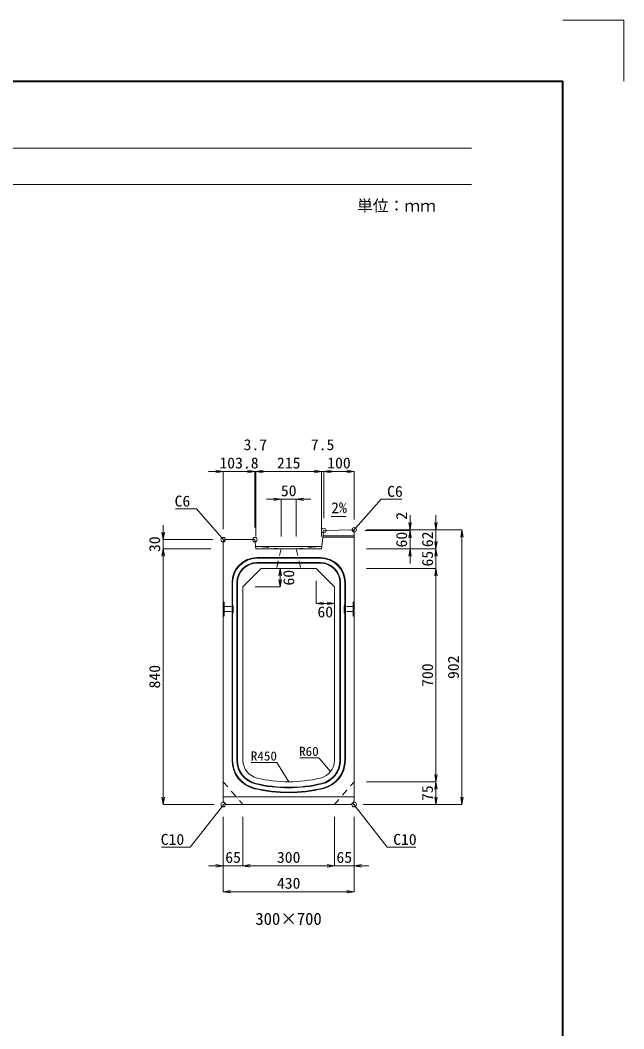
# Model space of a CAD drawing. Units: millimetres at full size. Extents: x -1267 to 18002, y -8037 to 14483.
# Drawn here: x 6419 to 8400, y 2631 to 5943 of the extents above; entities that cross this region are included whole.
import ezdxf
from ezdxf.enums import TextEntityAlignment as Align

# ---------------------------------------------------------------- set-up
doc = ezdxf.new("R2010")
doc.units = ezdxf.units.MM
doc.header["$LTSCALE"] = 30
doc.header["$PDMODE"] = 32
doc.header["$PDSIZE"] = 15
doc.linetypes.add('USER1', pattern=[1.35, 0.75, -0.6])
for name, color, linetype, lineweight in [('Defpoints_3', 1, 'Continuous', 13), ('インサート', 3, 'USER1', 9), ('図枠', 7, 'Continuous', 5), ('寸法線', 7, 'Continuous', 13), ('引出線', 4, 'Continuous', 13), ('排水孔', 30, 'USER1', 9), ('本体', 2, 'Continuous', 13), ('目地', 132, 'Continuous', 5), ('補助線', 8, 'Continuous', 13)]:
    doc.layers.add(name, color=color, linetype=linetype, lineweight=lineweight)
doc.layers.add('文字', color=7, linetype='Continuous')
doc.styles.add('ＭＳ ゴシック', font='')
doc.styles.add('ＭＳ 明朝', font='')
doc.styles.get('ＭＳ ゴシック').set_extended_font_data('MS Gothic')
doc.styles.get('ＭＳ 明朝').set_extended_font_data('MS Mincho')

# ---------------------------------------------------------------- blocks, each defined once
blk = doc.blocks.new('open_arrow')
at = {"color": 0, "linetype": 'Continuous', "lineweight": -2}
blk.add_lwpolyline([(7.5, 1.25), (0, 0), (7.5, -1.25)], dxfattribs=at)

msp = doc.modelspace()

# ---------------------------------------------------------------- linework, layer by layer
at = {"layer": 'Defpoints_3'}
for p in [(8200, 5943.2), (8400, 5743.2)]:
    msp.add_line(p, (8400, 5943.2), dxfattribs=at)
at = {"layer": 'インサート'}
for p, q in [((7088.2, 4018.04), (7115.2, 4018.04)), ((7088.2, 4018.04), (7088.2, 4001.04)), ((7118.2, 4022.04), (7115.2, 4022.04)), ((7115.2, 4022.04), (7115.2, 3997.04)), ((7118.2, 3997.04), (7118.2, 4022.04)), ((7481.8, 4022.04), (7484.8, 4022.04)), ((7481.8, 3997.04), (7481.8, 4022.04)), ((7484.8, 4022.04), (7484.8, 3997.04)), ((7511.8, 4018.04), (7484.8, 4018.04)), ((7511.8, 4018.04), (7511.8, 4001.04)), ((7088.2, 4001.04), (7115.2, 4001.04)), ((7115.2, 3997.04), (7118.2, 3997.04)), ((7484.8, 3997.04), (7481.8, 3997.04)), ((7511.8, 4001.04), (7484.8, 4001.04))]:
    msp.add_line(p, q, dxfattribs=at)
at = {"layer": '図枠', "lineweight": 40}
for p in [(400, 5743.2), (8200, 203.2)]:
    msp.add_line(p, (8200, 5743.2), dxfattribs=at)
at = {"layer": '図枠', "lineweight": 13}
for p, q in [((700, 5523.2), (7900, 5523.2)), ((700, 5403.2), (7900, 5403.2))]:
    msp.add_line(p, q, dxfattribs=at)
at = {"layer": '寸法線'}
for p, q in [((7037, 4461.28), (7188.75, 4461.28)), ((7085, 4271.54), (7085, 4461.28)), ((7140.75, 4461.28), (7240.5, 4461.28)), ((7188.75, 4277.54), (7188.75, 4461.28)), ((7188.75, 4277.54), (7188.75, 4461.28)), ((7192.5, 4247.54), (7192.5, 4461.28)), ((7192.5, 4461.28), (7407.5, 4461.28)), ((7192.5, 4247.54), (7192.5, 4461.28)), ((7359.5, 4461.28), (7463, 4461.28)), ((7407.5, 4247.54), (7407.5, 4461.28)), ((7407.5, 4247.54), (7407.5, 4461.28)), ((7415, 4307.54), (7415, 4461.28)), ((7415, 4461.28), (7515, 4461.28)), ((7415, 4307.54), (7415, 4461.28)), ((7515, 4303.54), (7515, 4461.28)), ((7227, 4370.09), (7373, 4370.09)), ((7275, 4247.54), (7275, 4370.09)), ((7325, 4247.54), (7325, 4370.09)), ((7698.51, 4219.54), (7698.51, 4317.54)), ((7783.51, 4159.54), (7783.51, 4317.54)), ((6887.87, 4159.54), (6887.87, 4285.54)), ((7550.92, 4267.54), (7698.51, 4267.54)), ((7550.92, 4267.54), (7698.51, 4267.54)), ((7555, 4269.54), (7783.51, 4269.54)), ((7555, 4269.54), (7868.51, 4269.54)), ((7555, 4269.54), (7698.51, 4269.54)), ((7698.51, 4159.54), (7698.51, 4267.54)), ((7783.51, 4094.54), (7783.51, 4255.54)), ((7868.51, 3367.54), (7868.51, 4269.54)), ((7051, 4237.54), (6887.87, 4237.54)), ((6887.87, 3367.54), (6887.87, 4207.54)), ((7045, 4207.54), (6887.87, 4207.54)), ((7045, 4207.54), (6887.87, 4207.54)), ((7555, 4207.54), (7783.51, 4207.54)), ((7555, 4207.54), (7783.51, 4207.54)), ((7555, 4207.54), (7698.51, 4207.54)), ((7272.17, 4082.54), (7272.17, 4142.54)), ((7555, 4142.54), (7783.51, 4142.54)), ((7555, 4142.54), (7783.51, 4142.54)), ((7783.51, 3442.54), (7783.51, 4142.54)), ((7190, 4082.54), (7272.17, 4082.54)), ((7390, 4102.54), (7390, 4028.31)), ((7390, 4028.31), (7450, 4028.31)), ((7555, 3442.54), (7783.51, 3442.54)), ((7555, 3442.54), (7783.51, 3442.54)), ((7783.51, 3367.54), (7783.51, 3442.54)), ((7055, 3367.54), (6887.87, 3367.54)), ((7545, 3367.54), (7783.51, 3367.54)), ((7545, 3367.54), (7868.51, 3367.54)), ((7085, 3327.54), (7085, 3166.39)), ((7085, 3327.54), (7085, 3081.39)), ((7150, 3327.54), (7150, 3166.39)), ((7150, 3327.54), (7150, 3166.39)), ((7450, 3327.54), (7450, 3166.39)), ((7450, 3327.54), (7450, 3166.39)), ((7515, 3327.54), (7515, 3166.39)), ((7515, 3327.54), (7515, 3081.39)), ((7037, 3166.39), (7198, 3166.39)), ((7150, 3166.39), (7450, 3166.39)), ((7402, 3166.39), (7563, 3166.39)), ((7085, 3081.39), (7515, 3081.39))]:
    msp.add_line(p, q, dxfattribs=at)
at = {"layer": '引出線'}
for points in [[(7088, 4234.54), (6996.97, 4338.86), (6928.62, 4338.86)], [(7512, 4266.48), (7603.03, 4370.8), (7671.38, 4370.8)], [(7439.91, 4312.98), (7488.62, 4313.96), (7439.88, 4312.98)], [(7437.07, 3475.86), (7398.48, 3521.26), (7336.25, 3521.26)], [(7300, 3442.54), (7261.49, 3506.09), (7177.31, 3506.09)], [(7090, 3372.54), (6977.02, 3228.11), (6882.35, 3228.11)], [(7510, 3372.54), (7622.98, 3228.11), (7717.65, 3228.11)]]:
    msp.add_lwpolyline(points, dxfattribs=at)
at = {"layer": '排水孔'}
for p, q in [((7275, 4207.54), (7191.5, 4215.54)), ((7275, 4207.54), (7260, 4142.54)), ((7325, 4207.54), (7408.5, 4215.54)), ((7325, 4207.54), (7340, 4142.54))]:
    msp.add_line(p, q, dxfattribs=at)
at = {"layer": '本体'}
for p, q in [((7407.5, 4207.54), (7414.36, 4262.39)), ((7509, 4269.42), (7420.19, 4267.64)), ((7509, 4269.42), (7515, 4263.54)), ((7515, 3377.54), (7515, 4263.54)), ((7091, 4237.54), (7085, 4231.54)), ((7085, 4231.54), (7085, 3377.54)), ((7091, 4237.54), (7188.75, 4237.54)), ((7192.5, 4207.54), (7188.75, 4237.54)), ((7192.5, 4207.54), (7407.5, 4207.54)), ((7150, 4082.54), (7210, 4142.54)), ((7210, 4142.54), (7390, 4142.54)), ((7390, 4142.54), (7450, 4082.54)), ((7150, 4082.54), (7150, 3513.07)), ((7450, 3513.07), (7450, 4082.54)), ((7085, 3377.54), (7095, 3367.54)), ((7095, 3367.54), (7505, 3367.54)), ((7505, 3367.54), (7515, 3377.54))]:
    msp.add_line(p, q, dxfattribs=at)
at = {"layer": '本体', "lineweight": 9}
for p, q in [((7191.5, 4215.54), (7408.5, 4215.54)), ((7085, 4034.04), (7088.2, 4032.04)), ((7088.2, 4032.04), (7088.2, 3987.04)), ((7515, 4034.04), (7511.8, 4032.04)), ((7511.8, 4032.04), (7511.8, 3987.04)), ((7088.2, 3987.04), (7085, 3985.04)), ((7511.8, 3987.04), (7515, 3985.04)), ((7085, 3392.54), (7515, 3392.54))]:
    msp.add_line(p, q, dxfattribs=at)
at = {"layer": '本体', "linetype": 'USER1', "lineweight": 9}
for p, q in [((7085, 3442.54), (7150, 3367.54)), ((7450, 3367.54), (7515, 3442.54))]:
    msp.add_line(p, q, dxfattribs=at)
at = {"layer": '本体'}
for centre, radius, start, end in [((7420.31, 4261.65), 6, 91.14576, 172.87498), ((7210, 3513.07), 60, 180, 256.65764), ((7390, 3513.07), 60, 283.34236, 0), ((7300, 3892.54), 450, 256.65764, 283.34236)]:
    msp.add_arc(centre, radius, start, end, dxfattribs=at)
at = {"layer": '目地'}
for p, q in [((7515, 4245.54), (7412.25, 4245.54)), ((7515, 4249.54), (7412.75, 4249.54)), ((7404, 4178.54), (7196, 4178.54)), ((7404, 4176.54), (7196, 4176.54)), ((7404, 4162.54), (7196, 4162.54)), ((7404, 4160.54), (7196, 4160.54)), ((7114, 4096.54), (7114, 3513.07)), ((7116, 4096.54), (7116, 3513.07)), ((7130, 4096.54), (7130, 3513.07)), ((7132, 4096.54), (7132, 3513.07)), ((7468, 3513.07), (7468, 4096.54)), ((7470, 3513.07), (7470, 4096.54)), ((7484, 3513.07), (7484, 4096.54)), ((7486, 3513.07), (7486, 4096.54))]:
    msp.add_line(p, q, dxfattribs=at)
for centre, radius, start, end in [((7196, 4096.54), 82, 90, 180), ((7196, 4096.54), 80, 90, 180), ((7404, 4096.54), 82, 0, 90), ((7404, 4096.54), 80, 0, 90), ((7196, 4096.54), 66, 90, 180), ((7196, 4096.54), 64, 90, 180), ((7404, 4096.54), 66, 0, 90), ((7404, 4096.54), 64, 0, 90), ((7210, 3513.07), 96, 180, 256.65764), ((7210, 3513.07), 94, 180, 256.65764), ((7210, 3513.07), 80, 180, 256.65764), ((7210, 3513.07), 78, 180, 256.65764), ((7390, 3513.07), 78, 283.34236, 360), ((7390, 3513.07), 80, 283.34236, 360), ((7390, 3513.07), 94, 283.34236, 0), ((7390, 3513.07), 96, 283.34236, 0), ((7300, 3892.54), 486, 256.65764, 283.34236), ((7300, 3892.54), 484, 256.65764, 283.34236), ((7300, 3892.54), 470, 256.65764, 283.34236), ((7300, 3892.54), 468, 256.65764, 283.34236)]:
    msp.add_arc(centre, radius, start, end, dxfattribs=at)
at = {"layer": '補助線'}
for p in [(7415, 4267.54), (7515, 4269.54), (7085, 4237.54), (7188.75, 4237.54), (7085, 3367.54), (7515, 3367.54)]:
    msp.add_point(p, dxfattribs=at)

# ---------------------------------------------------------------- block references
at = {"layer": '寸法線', "xscale": 3.2, "yscale": 3.2}
for p, rotation in [((7085, 4461.28), 180), ((7188.75, 4461.28), 180), ((7188.75, 4461.28), 180), ((7407.5, 4461.28), 180), ((7407.5, 4461.28), 180), ((7515, 4461.28), 180), ((7275, 4370.09), 180), ((7698.51, 4269.54), 90), ((7783.51, 4269.54), 90), ((6887.87, 4237.54), 90), ((7698.51, 4267.54), 270), ((7698.51, 4267.54), 270), ((7868.51, 4269.54), 270), ((6887.87, 4207.54), 270), ((6887.87, 4207.54), 270), ((7698.51, 4207.54), 270), ((7783.51, 4207.54), 90), ((7783.51, 4207.54), 270), ((7272.17, 4142.54), 270), ((7783.51, 4142.54), 270), ((7783.51, 4142.54), 270), ((7272.17, 4082.54), 90), ((7450, 4028.31), 180), ((7783.51, 3442.54), 90), ((7783.51, 3442.54), 270), ((6887.87, 3367.54), 90), ((7783.51, 3367.54), 90), ((7868.51, 3367.54), 90), ((7085, 3166.39), 180), ((7450, 3166.39), 180), ((7450, 3166.39), 180), ((7515, 3081.39), 180)]:
    msp.add_blockref('open_arrow', p, dxfattribs=dict(at, rotation=rotation))
for p in [(7192.5, 4461.28), (7192.5, 4461.28), (7415, 4461.28), (7415, 4461.28), (7325, 4370.09), (7390, 4028.31), (7150, 3166.39), (7150, 3166.39), (7515, 3166.39), (7085, 3081.39)]:
    msp.add_blockref('open_arrow', p, dxfattribs=at)
at = {"layer": '引出線'}
for p, xscale, yscale, rotation in [((7439.91, 4312.98), 0.16, 0.16, 1.1), ((7512, 4266.48), 0.16, 0.16, 48.9), ((7088, 4234.54), 0.16, 0.16, 131.1), ((7437.07, 3475.86), 0.133, 0.133, 130.4), ((7300, 3442.54), 0.133, 0.133, 121.2), ((7090, 3372.54), 0.16, 0.16, 232), ((7510, 3372.54), 0.16, 0.16, 308)]:
    msp.add_blockref('open_arrow', p, dxfattribs=dict(at, xscale=xscale, yscale=yscale, rotation=rotation))

# ---------------------------------------------------------------- texts
at = {"layer": '図枠', "style": 'ＭＳ ゴシック'}
msp.add_text('単位：ｍｍ', height=37.98, dxfattribs=at).set_placement((7653.73, 5333.87), align=Align.MIDDLE_CENTER)
at = {"layer": '寸法線', "style": 'ＭＳ 明朝', "width": 1.05}
for s, p in [('3.7', (7190.62, 4549.28)), ('7.5', (7411.25, 4549.28)), ('103.8', (7136.88, 4489.28)), ('215', (7300, 4489.28)), ('100', (7465, 4489.28)), ('50', (7300, 4398.09)), ('60', (7420, 4000.31)), ('65', (7117.5, 3194.39)), ('300', (7300, 3194.39)), ('65', (7482.5, 3194.39)), ('430', (7300, 3109.39))]:
    msp.add_text(s, height=36.03, dxfattribs=at).set_placement(p, align=Align.MIDDLE_CENTER)
for s, p in [('2', (7670.51, 4315.46)), ('30', (6859.87, 4222.54)), ('60', (7670.51, 4237.54)), ('62', (7755.51, 4238.54)), ('65', (7755.51, 4175.04)), ('60', (7300.17, 4112.54)), ('902', (7840.51, 3818.54)), ('840', (6859.87, 3787.54)), ('700', (7755.51, 3792.54)), ('75', (7755.51, 3405.04))]:
    msp.add_text(s, height=36.03, rotation=90, dxfattribs=at).set_placement(p, align=Align.MIDDLE_CENTER)
at = {"layer": '引出線', "style": 'ＭＳ 明朝', "width": 1.05}
for s, p in [('C6', (7623.03, 4414)), ('C10', (7642.98, 3271.31))]:
    msp.add_text(s, height=36.03, dxfattribs=at).set_placement(p, align=Align.TOP_LEFT)
for s, height, p in [('C6', 36.03, (6976.97, 4382.06)), ('R60', 30.02, (7398.48, 3557.26)), ('R450', 30.02, (7261.49, 3542.09)), ('C10', 36.03, (6957.02, 3271.31))]:
    msp.add_text(s, height=height, dxfattribs=at).set_placement(p, align=Align.TOP_RIGHT)
msp.add_text('2%', height=36.03, rotation=1.146, dxfattribs=at).set_placement((7438.94, 4359.87), align=Align.TOP_LEFT)
at = {"layer": '文字', "style": 'ＭＳ 明朝'}
msp.add_text('300×700', height=40.03, dxfattribs=at).set_placement((7299.52, 2992.57), align=Align.MIDDLE_CENTER)

doc.saveas('drawing.dxf')
